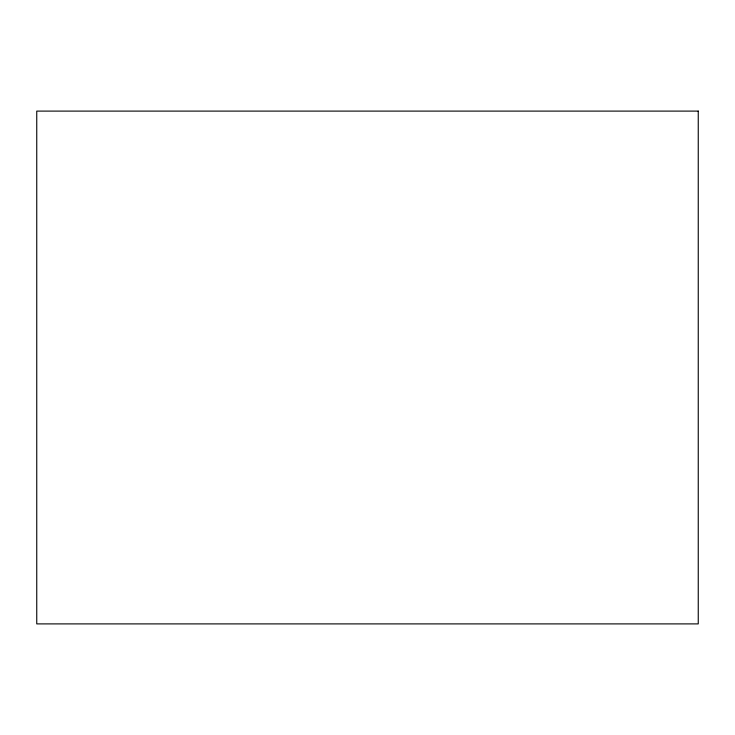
<?xml version="1.0" encoding="UTF-8"?>
<svg xmlns="http://www.w3.org/2000/svg" width="735" height="735" viewBox="0 0 735 735"><rect width="100%" height="100%" fill="white"/><g stroke="black" fill="none" stroke-linecap="round" stroke-linejoin="round"><path stroke-width="1.1" d="M698.25 111.104L36.75 111.104L36.75 623.896L698.25 623.896L698.25 111.104"/></g></svg>
